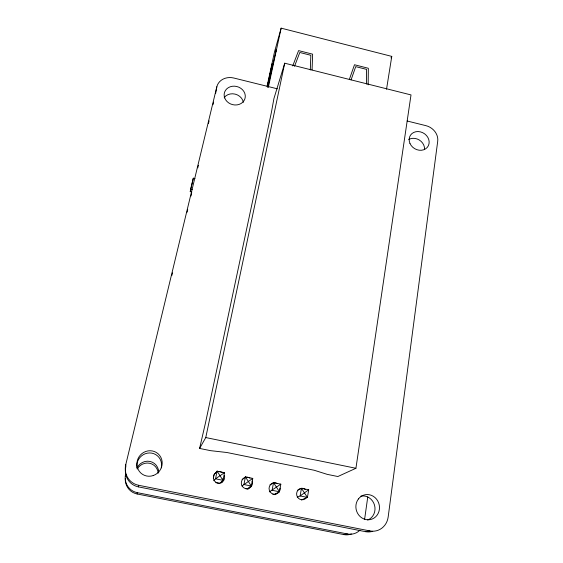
<?xml version="1.0" encoding="UTF-8"?>
<svg xmlns="http://www.w3.org/2000/svg" width="563" height="563" viewBox="0 0 563 563"><rect width="100%" height="100%" fill="white"/><g stroke="black" fill="none" stroke-linecap="round" stroke-linejoin="round"><path stroke-width="0.84" d="M368.16 84.858L368.343 68.271L354.486 64.759L349.299 79.566M366.436 84.042L366.604 69.383L355.71 66.631L351.073 79.911M312.071 69.889L312.634 54.168L298.594 50.614L292.732 65.934M310.297 69.946L310.839 55.28L299.798 52.486L294.526 66.3M351.411 533.942A15.539 14.455 78.8 0 1 343.916 534.597L137.147 493.99L137.281 492.66A16.158 15.461 -52.8 0 1 125.633 473.905L125.697 475.545A15.898 15.208 -53 0 0 125.493 476.558M372.727 531.303A17.059 15.771 76 0 1 365.514 531.669L138.449 486.889L138.611 485.278A17.756 17.038 -51.2 0 1 125.767 464.644L216.832 86.779A14.554 12.639 15.9 0 1 233.849 78.032L277.39 88.827M364.578 519.536L367.766 496.918M355.929 468.282L411.011 94.922L284.723 63.197L273.928 98.574L271.401 112.41L205.523 422.722L199.591 448.43L210.562 450.66L226.896 452.504L314.224 470.26L327.223 474.363L337.856 476.523L355.929 468.282L205.769 437.557L199.591 448.43M191.884 192.018L190.252 191.638L190.618 189.33L193.313 178.182L194.995 178.577M386.528 89.257L391.771 56.391L281.141 28.15L274.484 52.042L267.059 86.252M193.313 178.182L190.252 191.638M297.785 490.084L301.444 488.318L308.707 489.796L307.426 497.41L301.353 499.937M215.608 93.571L216.832 86.779M270.001 484.834L273.512 482.667L280.824 484.152L279.452 491.773L274.315 494.511L272.745 494.187M242.097 479.606L245.412 476.896L252.766 478.395L251.309 486.024L247.122 488.965L245.538 488.649M213.328 478.311L214.095 474.623L217.107 471.168L224.51 472.681L222.962 480.316L219.739 483.462M267.355 86.66L272.288 63.605L267.348 86.991M205.769 437.557L284.723 63.197M268.333 87.364L281.141 28.15M275.624 52.078L276.25 49.495L267.833 87.174M171.884 275.398L172.496 272.837M187.092 212.223L187.711 209.668M190.998 196.008L191.617 193.447M197.782 167.837L198.401 165.276M208.472 123.445L209.084 120.883M212.99 104.662L213.609 102.1M390.989 57.933L391.771 56.391M213.75 480.732L215.53 478.81L224.51 472.681M241.963 486.024L252.766 478.395M308.707 489.796L300.149 495.933L297.229 497.228M280.824 484.152L269.332 491.879M343.916 534.597L347.512 533.977A15.799 14.68 78.3 0 0 359.989 530.142M365.514 531.669L369.87 530.937A17.376 16.046 75.4 0 0 388.167 517.003L437.718 141.214A14.145 12.133 32.4 0 0 425.945 125.662L407.162 121.01M138.611 485.278L369.87 530.937M137.281 492.66L347.512 533.977M215.756 482.66L218.944 483.3M190.618 189.33L192.257 189.717M125.767 464.644L125.838 466.621A17.439 16.728 -51.6 0 0 138.449 486.889M408.717 139.525A10.233 8.839 32.3 0 1 419.245 139.983A10.233 8.839 32.3 0 1 424.551 149.153M224.215 97.61A10.514 9.184 16.1 0 1 235.137 94.12A10.514 9.184 16.1 0 1 243.357 102.311M136.929 467.93A12.71 12.231 -52 0 1 149.596 452.948A12.71 12.231 -52 0 1 161.285 467.839M360.834 496.13A12.463 11.556 75.6 0 1 374.501 505.081A12.463 11.556 75.6 0 1 367.681 520.015M276.074 493.737A5.665 5.426 87.2 0 1 275.018 494.722M222.885 478.712A5.686 5.51 -76.2 0 1 221.498 482.836M249.662 487.065A5.672 5.475 -85.8 0 1 247.797 489.289M280.092 488.1A5.771 5.524 86.4 0 1 273.808 494.237A5.771 5.524 86.4 0 1 269.403 486.474A5.771 5.524 86.4 0 1 277.601 483.723M306.3 497.791A5.764 5.475 81.6 0 1 298.58 498.403A5.764 5.475 81.6 0 1 297.883 490.282A5.764 5.475 81.6 0 1 305.61 489.676M224.348 475.51A5.792 5.616 -76.9 0 1 220.999 482.78A5.792 5.616 -76.9 0 1 213.834 479.739A5.792 5.616 -76.9 0 1 216.586 472.216M218.697 471.632A5.792 5.616 -76.9 0 1 222.188 472.589M246.517 477.227A5.778 5.574 -86.7 0 1 249.986 478.17M252.161 481.091A5.778 5.574 -86.7 0 1 248.909 488.353A5.778 5.574 -86.7 0 1 241.78 485.327A5.778 5.574 -86.7 0 1 244.433 477.811M137.147 493.99A15.898 15.208 -53 0 1 125.267 478.606M137.224 469.014A11.591 11.119 -53.5 0 1 149.526 463.25A11.591 11.119 -53.5 0 1 158.189 473.194M136.929 468.064A11.781 11.309 -53.2 0 1 149.864 461.414A11.781 11.309 -53.2 0 1 158.703 472.406M301.444 488.318L300.149 495.933L307.426 497.41L301.444 488.318M273.512 482.667L272.126 490.289L279.452 491.773L273.512 482.667M245.412 476.896L243.927 484.532L251.309 486.024L245.412 476.896M217.107 471.168L215.53 478.81L222.962 480.316L217.107 471.168M409.948 143.382A10.394 8.938 32.2 0 0 427.141 147.541A10.394 8.938 32.2 0 0 420.392 131.862A10.394 8.938 32.2 0 0 409.948 143.382M224.7 97.941A10.683 9.297 16.3 0 0 242.681 102.29A10.683 9.297 16.3 0 0 236.77 86.505A10.683 9.297 16.3 0 0 224.7 97.941M153.213 475.559A12.942 12.463 -51.6 0 0 158.203 453.869A12.942 12.463 -51.6 0 0 137.238 461.041A12.942 12.463 -51.6 0 0 153.213 475.559M358.427 498.945A12.689 11.753 75 0 0 365.957 519.579A12.689 11.753 75 0 0 378.674 502.97A12.689 11.753 75 0 0 358.427 498.945"/></g></svg>
